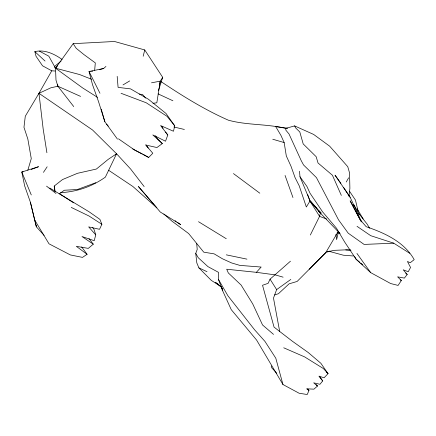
<?xml version="1.0" encoding="UTF-8"?>
<svg xmlns="http://www.w3.org/2000/svg" width="436" height="436" viewBox="0 0 436 436"><rect width="100%" height="100%" fill="white"/><g stroke="black" fill="none" stroke-linecap="round" stroke-linejoin="round"><path stroke-width="0.65" d="M36.373 225.494L36.368 226.818L44.107 235.391M307.663 388.95L308.95 390.503L307.233 394.52L299.129 393.245L282.959 384.525L256.57 340.026L231.244 309.642L222.638 290.73L218.474 279.46L218.512 272.364L207.934 266.619L198.276 257.752L195.748 253.425L197.225 249.387L196.669 243.397M94.666 70.256L95.31 62.893L83.941 54.576L76.207 48.309L73.177 43.671L55.519 68.201L55.993 80.131L57.895 86.246L73.728 106.58M348.931 196.309L349.895 188.379L349.547 172.901L347.759 166.683L329.671 146.191L313.648 134.435L294.589 125.9L285.684 128.418C266.832 123.78 247.098 125.345 228.388 120.2C204.582 109.719 182.466 95.969 160.9 81.521M159.374 85.08L160.263 81.151L162.704 77.374L144.747 49.949L114.488 41.48L73.177 43.671M117.18 76.349L118.091 87.38L130.56 88.879L148.409 99.239L166.007 113.464L174.743 125.835L173.468 131.252L160.579 125.546L167.789 135.002L165.517 141.226L152.802 134.909L162.317 143.586L156.933 147.542L145.749 145.025L152.813 153.259L148.676 157.467L134.833 150.191L118.478 138.833M339.208 232.562L338.129 233.287L336.619 239.653L335.938 234.257M143.188 56.249L144.747 49.949M92.519 227.412L94.067 229.543L95.757 234.862L94.203 240.71L81.963 236.525L93.277 244.176L88.29 248.384L76.333 246.335L87.086 254.313L82.491 257.382L70.332 254.935L48.99 243.806L34.706 220.055L30.433 202.337L24.672 185.959L21.8 172.029L38.526 166.71L31.261 169.473M27.822 170.214L31.272 158.617L27.828 139.002L23.964 127.285L25.288 116.238L38.962 93.309L51.753 70.806L55.143 71.014M158.464 90.47L162.704 77.374M290.817 279.427L276.631 289.602L273.492 298.088L279.727 331.731M290.463 261.191L270.053 279.16L268.107 283.335L262.537 285.269L274.042 327.104L292.414 341.268L308.181 352.484L320.858 363.27L328.041 373.619L324.112 377.783L318.929 376.17L322.716 380.922L319.937 384.296L313.686 382.824L317.539 386.002L313.936 389.163L306.633 388.808L308.95 390.503M49.737 188.02L89.102 211.798L99.915 219.379L101.877 224.295L99.539 229.303L88.671 226.894L95.757 234.862M80.567 96.394L57.895 86.246L50.941 87.772L38.962 93.309L92.53 129.977L116.565 153.772L105.343 177.163C91.713 186.739 77.085 191.726 60.479 192.696M310.339 235.015L319.561 216.349L320.46 212.61L318.634 210.604M346.282 181.992L348.609 177.823M309.178 269.279L325.676 252.749L337.944 231.957M361.041 221.401L350.141 200.822L360.076 219.63L366.169 226.682C384.721 233.004 404.21 241.806 414.2 259.638L410.227 262.723L407.437 261.464L410.538 267.459L408.254 271.753L403.224 269.802L407.202 274.44L404.39 278.103L397.616 276.844L401.349 280.512L398.095 285.417L390.64 283.536L370.676 272.614L356.125 259.267L344.669 242.007L336.532 228.284L322.547 211.787L310.05 193.246L306.873 186.357L299.973 176.738L299.537 171.244M43.442 172.367L47.153 166.792M115.763 154.856L116.565 153.772L130.713 169.135L144.153 186.575M57.65 65.727L55.519 68.201L82.666 87.952L97.539 97.359M273.525 334.39L262.554 324.978L252.733 303.914L241.124 285.068L228.328 272.958L226.704 269.225L256.363 272.326L261.148 267.05L239.855 265.388L231.576 262.935L222.436 258.777L214.152 253.856L203.754 252.172L188.635 233.543L171.811 221.025L163.86 214.011M325.676 252.749L297.129 281.443L289.079 283.847L278.457 293.701L274.658 294.954M99.762 69.537L103.626 68.496L105.948 66.43M61.176 60.964L54.658 66.403L55.094 68.147M54.849 191.448L54.222 186.036L62.501 179.567L77.461 173.31L96.378 169.048L108.161 159.402L116.565 153.772M59.618 193.748L64.277 190.254L77.406 189.507L95.778 182.728M122.996 84.927L129.688 80.933M325.272 252.444L333.878 250.357L350.451 249.648M103.626 68.496L89.031 71.515L92.519 84.66L98.552 101.686L104.863 121.775L117.469 139.139M23.097 171.768L21.8 172.029L31.278 194.941M151.515 82.807L160.263 81.151L156.829 102.792L152.965 103.316M51.753 70.806L42.532 65.798L36.041 56.282L34.842 51.628C44.728 49.257 54.162 53.895 62.119 59.443M90.274 71.384L89.031 71.515L99.969 93.271M91.511 71.253L92.754 71.123M409.742 253.305L393.746 243.184L364.093 244.422L348.217 233.178L338.532 219.848L316.438 177.61L303.56 164.971L301.281 160.78L289.019 133.994L285.885 130.217L285.684 128.418M353.4 255.987L343.35 255.207L330.652 251.741L327.338 251.463M345.743 249.948L351.013 250.575M256.363 272.326L275.209 274.871L283.106 277.176M287.695 128.244L275.716 126.598L280.953 135.427L284.163 142.561L286.305 155.925L290.97 166.176L295.047 177.561L299.221 185.834L306.334 206.996L309.947 201.089L307.734 194.739M139.367 94.094L142.626 94.585L145.646 98.116M226.3 254.847L246.945 259.148M173.882 126.99L184.39 129.465M272.767 139.242L284.163 142.561M393.746 243.184L370.714 235.68L357.024 226.328M121.05 93.288L146.229 102.776L167.015 116.319L174.743 125.835M326.548 218.986L319.561 216.349L309.947 201.089L317.719 209.602M91.522 79.243L79.565 74.534L55.519 68.201L48.827 56.2L39.393 51.137M283.727 347.792L304.617 356.893L323.349 368.529L328.041 373.619L326.232 371.783M357.231 213.34L359.406 214.316L367.259 224.251L369.554 228.23M158.072 93.871L172.896 100.765M195.748 253.425L196.816 262.913L198.881 267.851L207.002 271.688M71.248 207.405L89.058 216.038L101.877 224.295M132.735 148.959L142.365 153.935M143.569 154.557L144.774 155.178M400.221 279.885L401.349 280.512M145.33 155.505L148.676 157.467M321.31 213.128L310.279 201.47L299.973 176.738M198.511 221.706L226.268 238.721M221.526 286.948L211.286 280.364L198.881 267.851M59.133 193.475L73.597 202.854M108.531 170.204L132.876 186.488L156.905 207.879L138.425 186.532L160.317 212.049L180.646 224.605L177.332 222.267M337.115 232.601L338.129 233.287M218.856 284.73L215.488 282.424L221.717 287.444M316.449 207.759L310.263 200.936L318.569 211.209L320.215 212.359M175.125 220.714L176.231 221.493M233.456 173.583L259.823 193.197M46.538 186.145L55.972 193.459M359.689 262.2L356.125 259.267L354.501 256.346M360.708 263.033L362.747 264.712M329.752 250.994L330.652 251.741M405.665 273.121L407.202 274.44M34.842 51.628L45.05 61.035M316.084 384.661L317.539 386.002M162.317 143.586L157.663 138.975L155.347 135.803M318.569 211.209L340.08 233.663M81.674 246.918L87.086 254.313M276.756 373.265L271.77 367.837L271.23 365.946M106.488 124.124L108.237 126.091M88.999 238.639L93.277 244.176M165.544 132.032L167.789 135.002M145.88 144.796L148.256 147.995M340.887 183.311L335.028 175.168L350.19 197.355L361.591 221.924M356.942 253.436L370.676 272.614M319.397 376.181L322.716 380.922M349.492 191.208L355.465 200.075L358.06 211.155M343.666 187.551L350.19 197.355M270.053 279.16L276.631 289.602M162.029 126.642L163.053 128.315M357.209 208.86L363.172 218.976M359.406 214.316L353.874 204.778L353.978 206.097M218.474 279.46L227.908 295.782L254.575 329.763L264.963 341.41L275.797 358.207L282.959 384.525M294.589 125.9L295.744 128.015L299.799 131.972L303.211 143.951L316.16 156.693L318.024 162.982L332.439 175.256L341.328 195.404M285.073 175.457L292.959 197.541M101.217 109.12L104.863 121.775M221.461 286.496L222.638 290.73L222.049 288.109M34.706 220.055L36.368 226.818L30.433 202.337M54.222 186.036L55.083 191.213M46.908 152.731L43.18 129.089L38.962 93.309M57.623 84.268L57.895 86.246"/></g></svg>
